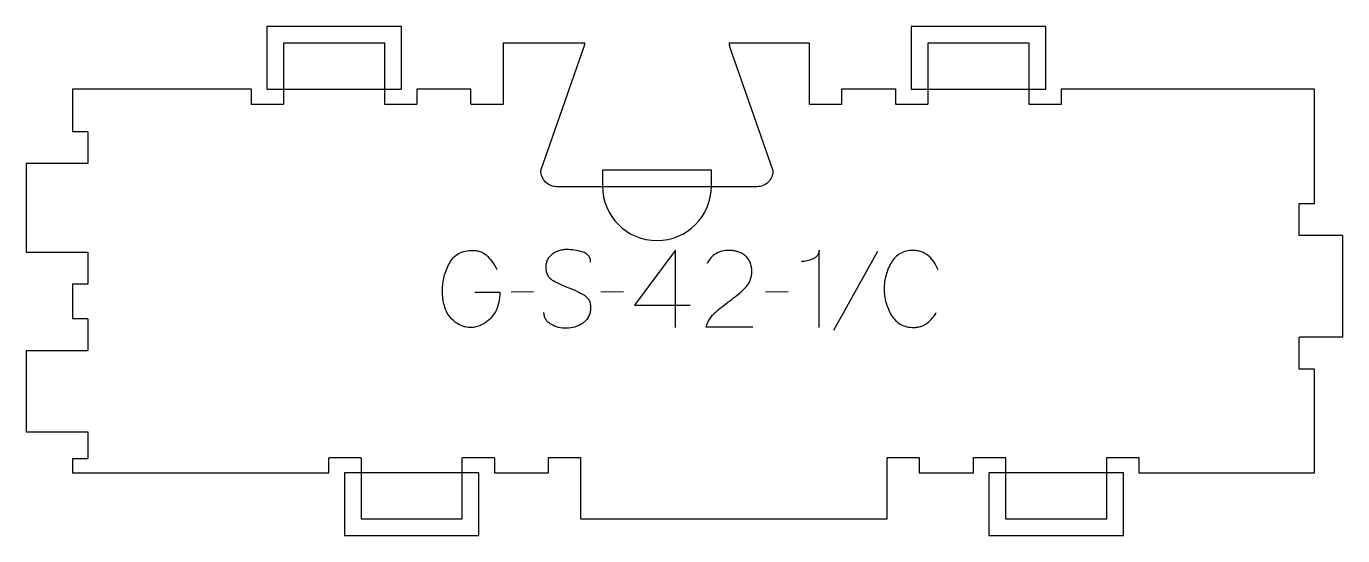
# Model space of a CAD drawing. Extents: x 0 to 513, y -6 to 192.
import ezdxf

# ---------------------------------------------------------------- set-up
doc = ezdxf.new("R2010")
doc.units = 0
for name, color, linetype in [('1_ANYTOOL_1MMDEEP_LABELS_S', 2, 'CONTINUOUS'), ('4_ANYTOOL_CUTTHROUGH_OUTSI', 5, 'CONTINUOUS'), ('5_ANYTOOL_HALF_MILL_9MM_IN', 3, 'CONTINUOUS')]:
    doc.layers.add(name, color=color, linetype=linetype)

msp = doc.modelspace()

# ---------------------------------------------------------------- linework, layer by layer
at = {"layer": '1_ANYTOOL_1MMDEEP_LABELS_S'}
for p, q in [((331.895812, 104.190393), (314.710097, 73.418965)), ((197.795812, 88.547536), (189.010097, 88.461822)), ((232.852954, 88.547536), (224.06724, 88.461822)), ((297.052954, 88.547536), (288.26724, 88.461822)), ((237.138669, 83.318965), (258.910097, 83.318965))]:
    msp.add_line(p, q, dxfattribs=at)
for points in [[(174.910097, 88.461822), (184.681526, 88.418965, -0.031732), (184.413415, 85.411563, -0.048764), (183.669026, 82.493965, -0.050291), (182.559313, 80.183457, -0.060119), (180.974383, 78.176108, -0.036578), (179.242363, 76.689691, -0.050793), (177.283312, 75.529679, -0.051881), (175.330294, 74.861934, -0.053919), (173.281526, 74.618965, -0.055881), (171.246378, 74.825909, -0.055271), (169.306526, 75.476108, -0.05403), (167.38055, 76.635301, -0.038531), (165.695812, 78.13325, -0.067281), (164.148098, 80.244265, -0.049165), (163.124383, 82.665393, -0.047412), (162.451456, 85.869312, -0.028075), (162.26724, 89.147536, -0.03109), (162.434767, 91.839116, -0.031496), (162.936883, 94.488608, -0.031425), (163.787756, 97.116852, -0.02824), (164.945812, 99.626108, -0.064555), (166.474615, 101.777632, -0.078906), (168.540454, 103.402893, -0.076878), (171.164056, 104.377443, -0.050594), (173.96724, 104.661822, -0.039946), (175.626801, 104.529025, -0.052714), (177.22974, 104.093965, -0.053511), (178.612937, 103.37863, -0.05153), (179.81724, 102.390393, -0.040443), (181.857464, 99.967252, -0.04035), (183.481526, 97.247536)], [(220.038669, 100.076108, 0.071867), (219.845555, 101.412714, 0.100684), (219.219026, 102.593965, 0.047558), (218.744472, 103.070415, 0.038563), (218.194472, 103.459143, 0.037928), (217.497284, 103.806612, 0.026634), (216.760097, 104.061822, 0.028461), (213.736764, 104.747805, 0.041577), (210.652954, 105.004679, 0.036938), (209.150594, 104.893539, 0.041531), (207.685097, 104.549322, 0.041583), (206.30772, 103.972113, 0.038125), (205.038669, 103.18325, 0.057611), (203.968516, 102.191346, 0.065808), (203.174383, 100.97075, 0.06469), (202.696887, 99.511196, 0.046778), (202.552954, 97.976108, 0.052235), (202.71531, 96.426265, 0.075448), (203.260097, 94.976108, 0.076671), (204.176189, 93.803055, 0.061023), (205.381526, 92.918965, 0.021951), (208.41038, 91.391619, 0.018213), (211.552954, 90.111822, -0.02405), (214.654439, 88.80636, -0.02981), (217.595812, 87.176108, -0.068439), (218.737113, 86.210177, -0.079282), (219.545812, 84.95825, -0.076308), (219.970811, 83.379568, -0.047772), (219.995812, 81.73325, -0.046243), (219.702577, 80.052291, -0.06359), (219.052954, 78.481465, -0.064671), (218.080131, 77.197276, -0.057073), (216.824383, 76.18325, -0.067522), (213.856075, 74.82034, -0.070793), (210.631526, 74.318965, -0.064027), (207.492511, 74.68148, -0.070447), (204.56724, 75.861822, -0.054374), (203.408823, 76.711455, -0.074742), (202.510097, 77.822536, -0.075199), (201.98709, 79.128915, -0.057737), (201.824383, 80.53325)], [(283.338669, 74.704679), (265.038669, 74.747536, -0.034491), (265.701447, 76.494868, -0.037732), (266.608312, 78.127893, -0.037744), (267.747606, 79.602529, -0.03482), (269.088669, 80.897536, -0.00859), (272.047893, 83.296119, -0.008791), (275.088669, 85.590393, 0.020588), (277.907957, 87.823836, 0.025206), (280.510097, 90.304679, 0.046908), (281.530692, 91.605921, 0.051091), (282.277954, 93.079679, 0.050722), (282.726687, 94.727854, 0.041139), (282.86724, 96.43325, 0.039396), (282.724595, 98.240836, 0.058519), (282.235097, 99.979679, 0.060358), (281.44454, 101.386795, 0.061397), (280.338669, 102.561822, 0.048006), (278.982712, 103.483781, 0.045901), (277.477954, 104.136822, 0.045216), (275.737893, 104.539382, 0.034258), (273.952954, 104.661822, 0.055622), (271.318384, 104.367835, 0.079896), (268.874383, 103.386822, 0.080617), (266.904996, 101.721122, 0.060287), (265.46724, 99.561822)], [(309.181526, 74.661822), (309.181526, 104.704679, -0.057478), (308.917503, 103.611712, -0.075801), (308.377954, 102.631465, -0.075474), (307.562502, 101.84759, -0.055107), (306.56724, 101.297536, -0.039607), (304.425, 100.598024, -0.05918), (302.195812, 100.33325)], [(355.510097, 97.161822, 0.059291), (353.973936, 100.091239, 0.066881), (351.760097, 102.540393, 0.04529), (350.443112, 103.464271, 0.046757), (348.97974, 104.131465, 0.04633), (347.339828, 104.535796, 0.037303), (345.652954, 104.661822, 0.054828), (343.147314, 104.386237, 0.073548), (340.80474, 103.488608, 0.073729), (338.835418, 101.960375, 0.056205), (337.31724, 99.968965, 0.033355), (336.096071, 97.579089, 0.034965), (335.211883, 95.04575, 0.034911), (334.681855, 92.377743, 0.031589), (334.510097, 89.661822, 0.032085), (334.6846, 86.945193, 0.035383), (335.222597, 84.277893, 0.035431), (336.121086, 81.742736, 0.033598), (337.360097, 79.354679, 0.058628), (338.922298, 77.353794, 0.073381), (340.944026, 75.835036, 0.072539), (343.389999, 74.933982, 0.05208), (345.995812, 74.661822, 0.033243), (347.437186, 74.757758, 0.042283), (348.845812, 75.068965, 0.042766), (350.088508, 75.576054, 0.044269), (351.224383, 76.290393, 0.055485), (353.236178, 78.205294, 0.045948), (354.824383, 80.490393)]]:
    msp.add_lwpolyline(points, format="xyb", dxfattribs=at)
msp.add_lwpolyline([(253.124383, 74.661822), (253.16724, 104.704679), (237.138669, 83.318965)], dxfattribs=at)
at = {"layer": '4_ANYTOOL_CUTTHROUGH_OUTSI'}
msp.add_lwpolyline([(273.995438, 185.500021, 0.061784), (274.230432, 184.105151), (291.125965, 135.832609, -0.084368), (291.140001, 135.750021, -0.414214), (284.890001, 129.500021), (206.890001, 129.500021, -0.414214), (200.640001, 135.750021, -0.084368), (200.654036, 135.832609), (217.553149, 184.116216, 0.061178), (217.784563, 185.500021), (185.889, 185.50002), (185.889, 161.75002, -0.414214), (185.639, 161.50002), (173.639, 161.50002, -0.414214), (173.389, 161.75002), (173.389, 167.50002), (152.256118, 167.50002), (152.256118, 161.75002, -0.414214), (152.006118, 161.50002), (140.006118, 161.50002, -0.414214), (139.756118, 161.75002), (139.756118, 185.50002), (100.256119, 185.50002), (100.256119, 161.75002, -0.414214), (100.006119, 161.50002), (88.006119, 161.50002, -0.414214), (87.756119, 161.75002), (87.756119, 167.50002), (18, 167.50001), (18, 151.00001), (23.75, 151.00001, -0.414214), (24, 150.75001), (24, 138.75001, -0.414214), (23.75, 138.50001), (0, 138.50001), (0, 104.00001), (23.75, 104.00001, -0.414214), (24, 103.75001), (24, 91.75001, -0.414214), (23.75, 91.50001), (18, 91.50001), (18, 78.08901), (23.75, 78.08901, -0.414214), (24, 77.83901), (24, 65.83901, -0.414214), (23.75, 65.58901), (0, 65.58901), (0, 34.00001), (23.75, 34.00001, -0.414214), (24, 33.75001), (24, 23.75, -0.414214), (23.75, 23.5), (18, 23.5), (18, 18.00001), (118.007119, 18), (118.007119, 23.75, -0.414214), (118.257119, 24), (130.257119, 24, -0.414214), (130.507119, 23.75), (130.507119, 0), (170.007118, 0), (170.007118, 23.75, -0.414214), (170.257118, 24), (182.257118, 24, -0.414214), (182.507118, 23.75), (182.507118, 18), (203.64, 18), (203.64, 23.75, -0.414214), (203.89, 24), (215.89, 24, -0.414214), (216.14, 23.75), (216.14, 0), (335.640001, 0), (335.640001, 23.75, -0.414214), (335.890001, 24), (347.890001, 24, -0.414214), (348.140001, 23.75), (348.140001, 18), (369.272884, 18), (369.272884, 23.75, -0.414214), (369.522884, 24), (381.522884, 24, -0.414214), (381.772884, 23.75), (381.772884, 0), (421.272883, 0), (421.272883, 23.75, -0.414214), (421.522883, 24), (433.522883, 24, -0.414214), (433.772883, 23.75), (433.772883, 18), (502.278614, 18.00001), (502.278614, 58.427909), (496.528614, 58.427909, -0.414214), (496.278614, 58.677909), (496.278614, 70.677909, -0.414214), (496.528614, 70.927909), (513.278614, 70.927909), (513.278614, 110.427909), (496.528614, 110.427909, -0.414214), (496.278614, 110.677909), (496.278614, 122.677909, -0.414214), (496.528614, 122.927909), (502.278614, 122.927909), (502.278614, 167.50001), (403.521883, 167.50002), (403.521883, 161.75002, -0.414214), (403.271883, 161.50002), (391.271883, 161.50002, -0.414214), (391.021883, 161.75002), (391.021883, 185.50002), (351.521884, 185.50002), (351.521884, 161.75002, -0.414214), (351.271884, 161.50002), (339.271884, 161.50002, -0.414214), (339.021884, 161.75002), (339.021884, 167.50002), (317.889001, 167.50002), (317.889001, 161.75002, -0.414214), (317.639001, 161.50002), (305.639001, 161.50002, -0.414214), (305.389001, 161.75002), (305.389001, 185.50002)], format="xyb", close=True, dxfattribs=at)
at = {"layer": '5_ANYTOOL_HALF_MILL_9MM_IN'}
for points in [[(99.756119, 167.50002), (140.256118, 167.50002), (146.256118, 167.50002), (146.256118, 192.00002), (139.996118, 192.00002), (93.756119, 192.00002), (93.756119, 185.74002), (93.756119, 167.50002)], [(351.021884, 167.50002), (391.521883, 167.50002), (397.521883, 167.50002), (397.521883, 192.00002), (391.261883, 192.00002), (345.021884, 192.00002), (345.021884, 185.74002), (345.021884, 167.50002)], [(170.507118, 18), (130.007119, 18), (124.007119, 18), (124.007119, -6.5), (130.267119, -6.5), (176.507118, -6.5), (176.507118, -0.24), (176.507118, 18)], [(421.772883, 18), (381.272884, 18), (375.272884, 18), (375.272884, -6.5), (381.532884, -6.5), (427.772883, -6.5), (427.772883, -0.24), (427.772883, 18)]]:
    msp.add_lwpolyline(points, close=True, dxfattribs=at)
msp.add_lwpolyline([(224.640003, 129.740021, 0.999765), (267.140001, 129.750021), (267.140001, 136.000021), (224.640001, 136.000021)], format="xyb", close=True, dxfattribs=at)

doc.saveas('drawing.dxf')
